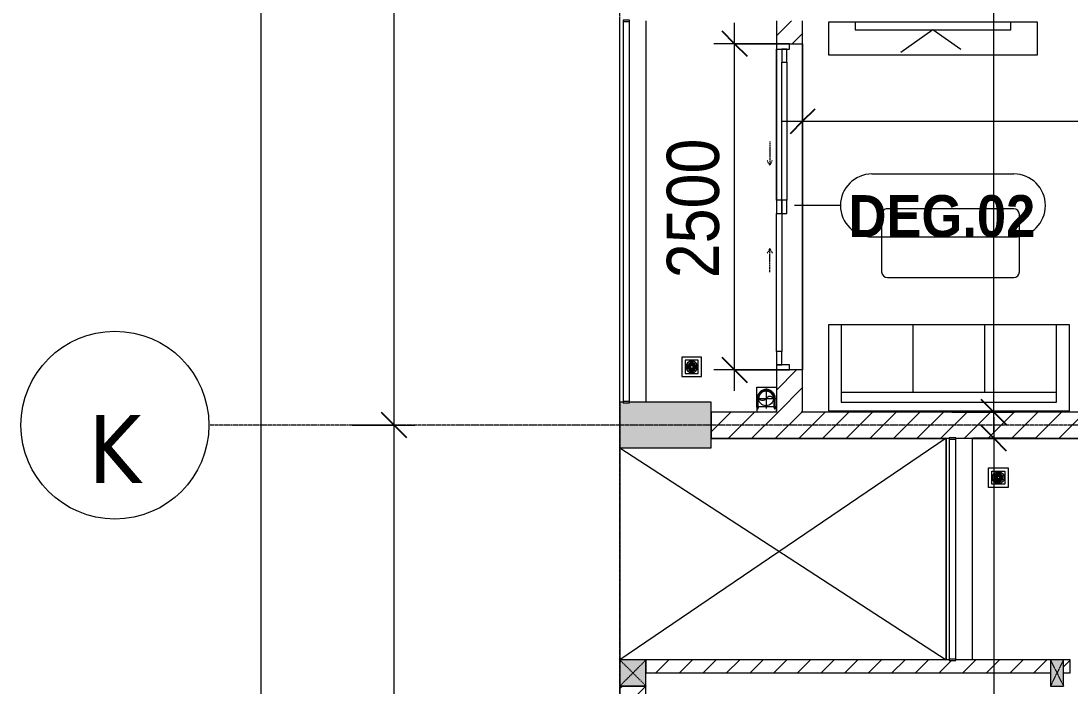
# Model space of a CAD drawing. Header units: millimetres. Extents: x 962 to 239635, y -15958 to 82755.
# Drawn here: x 90813 to 98853, y 59737 to 64835 of the extents above; entities that cross this region are included whole.
import ezdxf

# ---------------------------------------------------------------- set-up
doc = ezdxf.new("R2010")
doc.units = ezdxf.units.MM
for name, pattern in [('Dash', [6, 3, -3]), ('Grid Line', [22.225, 12.7, -3.175, 3.175, -3.175]), ('IMPORT-CENTER _2_', [40.64, 25.4, -5.08, 5.08, -5.08])]:
    doc.linetypes.add(name, pattern=pattern)
for name, color, linetype, lineweight in [('0-1', 7, 'Continuous', 5), ('A-ANNO-DIMS', 211, 'Continuous', 9), ('A-ANNO-DIMS-160', 211, 'Continuous', 9), ('A-DETL-THIN-1', 151, 'Continuous', 9), ('A-DOOR', 31, 'Continuous', 9), ('A-DOOR-FRAM', 31, 'Continuous', 9), ('A-DOOR-HDLN', 31, 'Dash', 9), ('A-DOOR-IDEN', 31, 'Continuous', 9), ('A-FLOR-1', 250, 'Continuous', 9), ('A-FLOR-2', 9, 'Continuous', 9), ('A-FLOR-HRAL', 11, 'Continuous', 9), ('A-FLOR-HRAL-1', 254, 'Continuous', 9), ('A-FLOR-HRAL-2', 9, 'Continuous', 9), ('A-WALL', 113, 'Continuous', 9), ('A-WALL-1', 253, 'Continuous', 18), ('A-WALL-2', 9, 'Continuous', 9), ('A-WALL-3', 113, 'Continuous', 18), ('A-WALL-PATT-1', 10, 'Continuous', 9), ('A-WALL-PATT-2', 111, 'Continuous', 9), ('G-IMPT', 8, 'Continuous', 9), ('G-IMPT-2', 8, 'IMPORT-CENTER _2_', 9), ('I-FURN', 30, 'Continuous', 9), ('I-FURN-1', 254, 'Continuous', 9), ('M-EQPM', 50, 'Continuous', 9), ('S-COLS', 52, 'Continuous', 9), ('S-COLS-1', 52, 'Continuous', 5), ('S-COLS-2', 7, 'Continuous', 18), ('S-COLS-3', 254, 'Continuous', 9), ('S-COLS-4', 253, 'Continuous', 18), ('S-COLS-5', 52, 'Dash', 9), ('S-COLS-6', 52, 'Continuous', 18), ('S-COLS-HDLN', 52, 'Dash', 9), ('S-COLS-HDLN-1', 9, 'Dash', 9), ('S-GRID-1', 1, 'Grid Line', 9), ('S-GRID-IDEN', 1, 'Continuous', 9)]:
    doc.layers.add(name, color=color, linetype=linetype, lineweight=lineweight)
doc.styles.add('Arial_B_6', font='arialbd_0.ttf', dxfattribs={"width": 0.9, "height": 320})
doc.styles.add('Tahoma_B', font='tahomabd_0.ttf', dxfattribs={"height": 520})
doc.styles.add('UTM Avo', font='UTM Avo.ttf', dxfattribs={"width": 0.9, "height": 400})
doc.dimstyles.new('1_Dim_chi_tiet_2_5', dxfattribs={"dimscale": 304.8, "dimtxt": 399.720379, "dimasz": 0.629921, "dimexe": 0.524934, "dimexo": 0.0625, "dimgap": 0.052493, "dimtad": 1, "dimdec": 0, "dimrnd": 5, "dimzin": 0, "dimdsep": 46, "dimtxsty": 'UTM Avo', "dimblk1": 'OBLIQUE', "dimblk2": 'OBLIQUE', "dimsah": 1, "dimcen": 0.09, "dimdle": 0.524934, "dimazin": 0, "dimtfac": 1, "dimtdec": 4, "dimtix": 1, "dimtmove": 0, "dimatfit": 3, "dimfxl": 1.049869, "dimfxlon": 1, "dimtvp": 1, "dimtolj": 1, "dimtzin": 0, "dimarcsym": 2})
doc.dimstyles.new('1_Dim_chi_tiet_2_5_1', dxfattribs={"dimscale": 304.8, "dimtxt": 399.720379, "dimasz": 0.629921, "dimexe": 0.524934, "dimexo": 0.0625, "dimgap": 0.052493, "dimtad": 1, "dimdec": 0, "dimrnd": 5, "dimzin": 0, "dimdsep": 46, "dimtxsty": 'UTM Avo', "dimblk1": 'OBLIQUE', "dimblk2": 'OBLIQUE', "dimsah": 1, "dimcen": 0.09, "dimdle": 0.524934, "dimazin": 0, "dimtfac": 1, "dimtdec": 4, "dimtix": 1, "dimtmove": 0, "dimatfit": 3, "dimfxl": 1.049869, "dimfxlon": 1, "dimtvp": 1, "dimtolj": 1, "dimtzin": 0, "dimarcsym": 2})
pattern_1 = [(45, (0, 0), (-90.50967, 90.50967), [])]
pattern_2 = [(45, (61750.9, 0), (-90.50967, 90.50967), [])]

# ---------------------------------------------------------------- blocks, each defined once
blk = doc.blocks.new('NCV_TKTC_KET CAU_rvt-1-TKCS_MB TẦNG 2')
at = {"layer": 'S-COLS-1'}
blk.add_hatch(color=256, dxfattribs=at).paths.add_polyline_path([(34352.6, 61561.9), (34352.6, 61911.9), (33727.6, 61911.9), (33727.6, 61906.9), (33677.6, 61906.9), (33677.6, 61911.9), (33652.6, 61911.9), (33652.6, 61561.9)])
at = {"layer": 'A-FLOR-1'}
for p, q in [((34352.6, 61561.9), (34352.6, 61635.3)), ((34352.6, 61635.3), (36152.6, 61635.3)), ((36152.5, 61635.3), (36152.5, 59936.9)), ((36352.6, 61635.3), (37552.6, 61635.3))]:
    blk.add_line(p, q, dxfattribs=at)
at = {"layer": 'S-COLS-2'}
for p, q in [((33652.6, 61911.9), (33652.6, 61561.9)), ((33677.6, 61911.9), (33652.6, 61911.9)), ((34352.6, 61911.9), (33727.6, 61911.9)), ((34352.6, 61561.9), (34352.6, 61911.9)), ((33652.6, 61561.9), (34352.6, 61561.9))]:
    blk.add_line(p, q, dxfattribs=at)
blk = doc.blocks.new('LOBBY_SOFA_1 - LOBBY_SOFA_1-901220-TKCS_MB TẦNG 2')
at = {"layer": 'I-FURN'}
for p, q in [((-2556, 0), (-2556, -660)), ((-708, 0), (-2556, 0)), ((-708, -660), (-708, 0)), ((-2457, -66), (-2457, -660)), ((-807, -66), (-2457, -66)), ((-807, -660), (-807, -66)), ((-807, -143), (-2457, -143)), ((-1907, -143), (-1907, -660)), ((-1357, -143), (-1357, -660)), ((-3128.2, -193.5), (-2688.2, -193.5)), ((-3128.2, -633.5), (-3128.2, -193.5)), ((-2688.2, -193.5), (-2688.2, -633.5)), ((-2915.4, -269), (-2915.4, -401)), ((-2915.4, -357), (-2981.4, -423)), ((-2849.4, -423), (-2915.4, -357)), ((-2937.4, -423), (-3069.4, -423)), ((-2981.4, -423), (-2915.4, -489)), ((-2915.4, -489), (-2849.4, -423)), ((-2915.4, -445), (-2915.4, -577)), ((-2893.4, -423), (-2761.4, -423)), ((-2688.2, -633.5), (-3128.2, -633.5)), ((-2556, -660), (-708, -660)), ((-1160.3, -1020.5), (-2128.3, -1020.5)), ((-2172.3, -1064.5), (-2172.3, -1504.5)), ((-1116.3, -1504.5), (-1116.3, -1064.5)), ((-2128.3, -1548.5), (-1160.3, -1548.5))]:
    blk.add_line(p, q, dxfattribs=at)
for radius in [154, 22]:
    blk.add_circle((-2915.4, -423), radius, dxfattribs=at)
for centre, start, end in [((-2128.3, -1064.5), 90, 180), ((-1160.3, -1064.5), 0, 90), ((-2128.3, -1504.5), 180, 270), ((-1160.3, -1504.5), 270, 0)]:
    blk.add_arc(centre, 44, start, end, dxfattribs=at)
at = {"layer": 'I-FURN-1'}
for p, q in [((-708, 0), (-2556, 0)), ((-2556, 0), (-2556, -660)), ((-708, -660), (-708, 0)), ((-2688.2, -193.5), (-3128.2, -193.5)), ((-3128.2, -193.5), (-3128.2, -633.5)), ((-2688.2, -633.5), (-2688.2, -193.5)), ((-3128.2, -633.5), (-2688.2, -633.5)), ((-2556, -660), (-708, -660)), ((-1160.3, -1020.5), (-2128.3, -1020.5)), ((-2172.3, -1064.5), (-2172.3, -1504.5)), ((-1116.3, -1504.5), (-1116.3, -1064.5)), ((-2128.3, -1548.5), (-1160.3, -1548.5))]:
    blk.add_line(p, q, dxfattribs=at)
for centre, start, end in [((-2128.3, -1064.5), 90, 180), ((-1160.3, -1064.5), 0, 90), ((-2128.3, -1504.5), 180, 270), ((-1160.3, -1504.5), 270, 0)]:
    blk.add_arc(centre, 44, start, end, dxfattribs=at)
blk = doc.blocks.new('RES_BAN AN - RES_BAN AN-901223-TKCS_MB TẦNG 2')
at = {"layer": 'I-FURN-1'}
for p, q in [((1600, 0), (0, 0)), ((0, 0), (0, -250)), ((1600, -250), (1600, 0)), ((0, -250), (1600, -250))]:
    blk.add_line(p, q, dxfattribs=at)
blk = doc.blocks.new('KE TIVI-2 - KE TIVI-2-885819-TKCS_MB TẦNG 2')
at = {"layer": 'I-FURN-1'}
for p, q in [((-595.6, 0), (-595.6, -60)), ((595.6, 0), (-595.6, 0)), ((-595.6, -60), (595.6, -60)), ((0, -60), (-245.7, -232.1)), ((213, -209.1), (0, -60)), ((595.6, -60), (595.6, 0))]:
    blk.add_line(p, q, dxfattribs=at)
blk = doc.blocks.new('Railing - 50 x 10mm-901205-TKCS_MB TẦNG 2')
at = {"layer": 'A-FLOR-HRAL-2'}
for p, q in [((25, 5), (-25, 5)), ((-25, 5), (-25, -5)), ((25, -5), (25, 5)), ((-25, -5), (25, -5))]:
    blk.add_line(p, q, dxfattribs=at)
blk = doc.blocks.new('Railing - Railing-1009616-TKCS_MB TẦNG 2')
at = {"layer": 'A-FLOR-HRAL-2'}
for p, q in [((13269.1, 52369.6), (13269.1, 50680.8)), ((13319.1, 50680.8), (13319.1, 52369.6))]:
    blk.add_line(p, q, dxfattribs=at)
for p in [(13294.1, 52374.6), (13294.1, 50675.8)]:
    blk.add_blockref('Railing - 50 x 10mm-901205-TKCS_MB TẦNG 2', p)
blk = doc.blocks.new('G1_SOF - BO TRU - 100x200-745959-TKCS_MB TẦNG 2')
at = {"layer": 'S-COLS'}
blk.add_hatch(color=256, dxfattribs=at).paths.add_polyline_path([(-50, 100), (-50, -100), (50, -100), (50, 100)])
at = {"layer": 'S-COLS-4'}
for p, q in [((50, 100), (-50, 100)), ((-50, 100), (-50, -100)), ((50, -100), (50, 100)), ((-50, -100), (50, -100))]:
    blk.add_line(p, q, dxfattribs=at)
at = {"layer": 'S-COLS-HDLN-1'}
for p, q in [((50, 100), (-50, -100)), ((-50, 100), (50, -100))]:
    blk.add_line(p, q, dxfattribs=at)
blk = doc.blocks.new('NCV_TKTC_TANG 2_rvt-1-TKCS_MB TẦNG 2')
at = {"layer": 'A-WALL-PATT-1'}
h = blk.add_hatch(dxfattribs=at)
h.set_pattern_fill('FP_1', color=256, style=0, pattern_type=2)
h.set_pattern_definition(pattern_1)
h.paths.add_polyline_path([(36952.6, 59836.9), (36952.6, 59936.9), (36227.6, 59936.9), (36227.6, 59931.5), (36177.6, 59931.5), (36177.6, 59936.9), (33852.6, 59936.9), (33852.6, 59836.9), (36769.3, 59836.9)])
h = blk.add_hatch(dxfattribs=at)
h.set_pattern_fill('FP_1', color=256, style=0, pattern_type=2)
h.set_pattern_definition(pattern_1)
h.paths.add_polyline_path([(38052.6, 59836.9), (38052.6, 59936.9), (38002.6, 59936.9), (38002.6, 59836.9)])
h.paths.add_polyline_path([(37052.6, 59836.9), (37102.6, 59836.9), (37102.6, 59936.9), (37052.6, 59936.2)])
at = {"layer": 'A-FLOR-2'}
for p, q in [((35052.6, 64660.3), (35052.6, 62160.3)), ((35052.6, 62160.3), (35052.6, 64660.3)), ((34852.6, 64620.3), (34852.6, 63460.3))]:
    blk.add_line(p, q, dxfattribs=at)
at = {"layer": 'A-WALL-1'}
for p, q in [((36177.6, 59936.9), (33852.6, 59936.9)), ((33852.6, 59936.9), (33852.6, 59836.9)), ((36952.6, 59936.9), (36227.6, 59936.9)), ((37102.6, 59936.9), (37052.6, 59936.9)), ((37102.6, 59836.9), (37102.6, 59936.9)), ((33852.6, 59836.9), (36952.6, 59836.9)), ((37052.6, 59836.9), (37102.6, 59836.9))]:
    blk.add_line(p, q, dxfattribs=at)
at = {"layer": 'A-WALL-2'}
for p, q in [((36152.6, 59936.9), (36152.6, 61636.9)), ((36352.6, 61636.9), (36352.6, 59936.9))]:
    blk.add_line(p, q, dxfattribs=at)
at = {"layer": 'A-FLOR-HRAL-1'}
blk.add_blockref('Railing - Railing-1009616-TKCS_MB TẦNG 2', (22908.5, 9260.7), dxfattribs=at)
at = {"layer": 'I-FURN-1'}
for name, p in [('RES_BAN AN - RES_BAN AN-901223-TKCS_MB TẦNG 2', (35252.2, 64826.9)), ('KE TIVI-2 - KE TIVI-2-885819-TKCS_MB TẦNG 2', (36052.2, 64826.9))]:
    blk.add_blockref(name, p, dxfattribs=at)
at = {"layer": 'I-FURN-1', "rotation": 180}
blk.add_blockref('LOBBY_SOFA_1 - LOBBY_SOFA_1-901220-TKCS_MB TẦNG 2', (34542.6, 61846.9), dxfattribs=at)
at = {"layer": 'S-COLS-3'}
blk.add_blockref('G1_SOF - BO TRU - 100x200-745959-TKCS_MB TẦNG 2', (37002.6, 59836.9), dxfattribs=at)
blk = doc.blocks.new('TKTC_XREF_251221_MB TANG 2-7 - TKTC_XREF_260130_MB TANG 2-5_dwg_$cc-4746808-TKCS_MB TẦNG 2')
at = {"layer": 'G-IMPT-2'}
for p, q in [((-0.673, 0), (0.673, 0)), ((0, -0.673), (0, 0.673))]:
    blk.add_line(p, q, dxfattribs=at)
at = {"layer": 'M-EQPM'}
blk.add_circle((0, 0), 0.5, dxfattribs=at)
for centre, radius, start, end in [((0, 0), 0.5, 90, 270), ((0.188, 0.25), 0.313, 126.8699, 233.1301), ((-0.188, -0.25), 0.313, 306.8699, 53.1301)]:
    blk.add_arc(centre, radius, start, end, dxfattribs=at)
blk = doc.blocks.new('TKTC_XREF_251221_MB TANG 2-7 - TKTC_XREF_260130_MB TANG 2-5_dwg_CUM U_DN100-4746796-TKCS_MB TẦNG 2')
at = {"layer": 'G-IMPT'}
blk.add_hatch(color=256, dxfattribs=at).paths.add_polyline_path([(0, 61), (0, 57), (14.8, 55.1), (28.5, 49.4), (40.3, 40.3), (49.4, 28.5), (55.1, 14.8), (57, 0), (55.1, -14.8), (49.4, -28.5), (40.3, -40.3), (28.5, -49.4), (14.8, -55.1), (0, -57), (0, -61), (15.8, -58.9), (30.5, -52.8), (43.1, -43.1), (52.8, -30.5), (58.9, -15.8), (61, 0), (58.9, 15.8), (52.8, 30.5), (43.1, 43.1), (30.5, 52.8), (15.8, 58.9)])
for p, q in [((-79.1, 66.6), (-79.1, 63.4)), ((-76.6, 66.6), (-76.6, 63.4)), ((-74.6, 66.6), (-74.6, 63.4)), ((-72.7, 69.3), (-72.7, 60.7)), ((-66.9, 67.9), (-71.7, 67.9)), ((-66.9, 62.1), (-71.7, 62.1)), ((-65, 69), (0, 69)), ((-79.1, -63.4), (-79.1, -66.6)), ((-76.6, -63.4), (-76.6, -66.6)), ((-74.6, -63.4), (-74.6, -66.6)), ((-72.7, -60.7), (-72.7, -69.3)), ((-66.9, -62.1), (-71.7, -62.1)), ((-66.9, -67.9), (-71.7, -67.9)), ((-65, -69), (0, -69))]:
    blk.add_line(p, q, dxfattribs=at)
at = {"layer": 'G-IMPT', "flags": 128}
for points in [[(-72.7, 67.6), (-78.1, 67.6), (-78.1, 62.4), (-72.7, 62.4)], [(-71.7, 59.2), (-66.9, 59.2), (-66.9, 70.8), (-71.7, 70.8)], [(-66.9, 70.8), (-66.9, 72.7), (-65, 72.7), (-65, 57.3), (-66.9, 57.3), (-66.9, 59.2)], [(-65, 61), (0, 61), (0, 57)], [(-72.7, -62.4), (-78.1, -62.4), (-78.1, -67.6), (-72.7, -67.6)], [(-71.7, -70.8), (-66.9, -70.8), (-66.9, -59.2), (-71.7, -59.2)], [(-66.9, -59.2), (-66.9, -57.3), (-65, -57.3), (-65, -72.7), (-66.9, -72.7), (-66.9, -70.8)], [(-65, -61), (0, -61), (0, -57)]]:
    blk.add_lwpolyline(points, dxfattribs=at)
at = {"layer": 'G-IMPT'}
for centre, radius, start, end in [((-78.1, 66.6), 0.96, 90, 180), ((-78.1, 63.4), 0.96, 180, 270), ((-71.1, 69.3), 1.56, 112.61986, 247.38014), ((-67.9, 65), 4.8, 143.1301, 216.8699), ((-71.1, 60.7), 1.56, 112.61986, 247.38014), ((0, 0), 69, 270, 90), ((0, 0), 61, 270, 90), ((0, 0), 57, 270, 90), ((-78.1, -63.4), 0.96, 90, 180), ((-78.1, -66.6), 0.96, 180, 270), ((-71.1, -60.7), 1.56, 112.61986, 247.38014), ((-67.9, -65), 4.8, 143.1301, 216.8699), ((-71.1, -69.3), 1.56, 112.61986, 247.38014)]:
    blk.add_arc(centre, radius, start, end, dxfattribs=at)
blk = doc.blocks.new('TKTC_XREF_251221_MB TANG 2-7 - TKTC_XREF_260130_MB TANG 2-5_dwg_THU NUOC - THU NUOC-444531-TKCS_MB TẦNG 1-4746810-TKCS_MB TẦNG 2')
at = {"layer": 'G-IMPT'}
for p, q in [((-23.3, 10.8), (40.9, 10.8)), ((40.9, 4.8), (-23.3, 4.8)), ((-11, 23.3), (28.5, 23.3)), ((28.5, 17.3), (-11, 17.3)), ((-1.1, 35.6), (18.5, 35.6)), ((18.5, 29.6), (-1.1, 29.6)), ((-23.3, -13.6), (40.9, -13.6)), ((40.9, -19.6), (-23.3, -19.6)), ((-11, -26.1), (28.5, -26.1)), ((28.5, -32.1), (-11, -32.1)), ((-1.1, -38.5), (18.5, -38.5)), ((18.5, -44.5), (-1.1, -44.5))]:
    blk.add_line(p, q, dxfattribs=at)
at = {"layer": 'G-IMPT', "flags": 128}
for points in [[(83.7, -79.4), (83.7, 70.6), (-66.3, 70.6), (-66.3, -79.4)], [(58.7, -54.4), (58.7, 45.6), (-41.3, 45.6), (-41.3, -54.4)]]:
    blk.add_lwpolyline(points, close=True, dxfattribs=at)
for points in [[(-23.3, -1.2), (0.7, -1.2), (0.7, -7.2), (-23.3, -7.2)], [(40.9, -7.2), (16.7, -7.2), (16.7, -1.2), (40.9, -1.2)]]:
    blk.add_lwpolyline(points, dxfattribs=at)
at = {"layer": 'G-IMPT'}
for centre, radius, start, end in [((8.7, -4.4), 45, 360, 180), ((8.7, -4.4), 45, 360, 180), ((-23.3, 7.8), 3, 90, 270), ((-11, 20.3), 3, 90, 270), ((-1.1, 32.6), 3, 90, 270), ((18.5, 32.6), 3, 270, 90), ((28.5, 20.3), 3, 270, 90), ((40.9, 7.8), 3, 270, 90), ((8.7, -4.4), 45, 180, 360), ((8.7, -4.4), 45, 180, 360), ((-23.3, -4.2), 3, 90, 270), ((-23.3, -16.6), 3, 90, 270), ((-11, -29.1), 3, 90, 270), ((-1.1, -41.5), 3, 90, 270), ((18.5, -41.5), 3, 270, 90), ((28.5, -29.1), 3, 270, 90), ((40.9, -4.2), 3, 270, 90), ((40.9, -16.6), 3, 270, 90)]:
    blk.add_arc(centre, radius, start, end, dxfattribs=at)
blk = doc.blocks.new('TKTC_XREF_251221_MB TANG 2-7 - TKTC_XREF_260130_MB TANG 2-5_dwg_THU NUOC - THU NUOC-444531-TKCS_MB TẦNG 1-4746804-TKCS_MB TẦNG 2')
at = {"layer": 'G-IMPT'}
for p, q in [((-23.3, 10.8), (40.9, 10.8)), ((40.9, 4.8), (-23.3, 4.8)), ((-11, 23.3), (28.5, 23.3)), ((28.5, 17.3), (-11, 17.3)), ((-1.1, 35.6), (18.5, 35.6)), ((18.5, 29.6), (-1.1, 29.6)), ((-23.3, -13.6), (40.9, -13.6)), ((40.9, -19.6), (-23.3, -19.6)), ((-11, -26.1), (28.5, -26.1)), ((28.5, -32.1), (-11, -32.1)), ((-1.1, -38.5), (18.5, -38.5)), ((18.5, -44.5), (-1.1, -44.5))]:
    blk.add_line(p, q, dxfattribs=at)
at = {"layer": 'G-IMPT', "flags": 128}
for points in [[(83.7, -79.4), (83.7, 70.6), (-66.3, 70.6), (-66.3, -79.4)], [(58.7, -54.4), (58.7, 45.6), (-41.3, 45.6), (-41.3, -54.4)]]:
    blk.add_lwpolyline(points, close=True, dxfattribs=at)
for points in [[(-23.3, -1.2), (0.7, -1.2), (0.7, -7.2), (-23.3, -7.2)], [(40.9, -7.2), (16.7, -7.2), (16.7, -1.2), (40.9, -1.2)]]:
    blk.add_lwpolyline(points, dxfattribs=at)
at = {"layer": 'G-IMPT'}
for centre, radius, start, end in [((8.7, -4.4), 45, 360, 180), ((8.7, -4.4), 45, 360, 180), ((-23.3, 7.8), 3, 90, 270), ((-11, 20.3), 3, 90, 270), ((-1.1, 32.6), 3, 90, 270), ((18.5, 32.6), 3, 270, 90), ((28.5, 20.3), 3, 270, 90), ((40.9, 7.8), 3, 270, 90), ((8.7, -4.4), 45, 180, 360), ((8.7, -4.4), 45, 180, 360), ((-23.3, -4.2), 3, 90, 270), ((-23.3, -16.6), 3, 90, 270), ((-11, -29.1), 3, 90, 270), ((-1.1, -41.5), 3, 90, 270), ((18.5, -41.5), 3, 270, 90), ((28.5, -29.1), 3, 270, 90), ((40.9, -4.2), 3, 270, 90), ((40.9, -16.6), 3, 270, 90)]:
    blk.add_arc(centre, radius, start, end, dxfattribs=at)
blk = doc.blocks.new('TKTC_XREF_251221_MB TANG 2-7 - TKTC_XREF_251221_MB TANG 2-7-2039446-TKCS_MB TẦNG 2')
at = {"layer": 'M-EQPM'}
for p, q in [((1049.5, 44789.8), (1199.8, 44789.8)), ((1049.5, 44640.1), (1049.5, 44789.8)), ((1199.8, 44789.8), (1199.8, 44640.1)), ((1049.2, 44640), (1049.5, 44600)), ((1199.7, 44640), (1049.2, 44640)), ((1199.8, 44640.1), (1049.5, 44640.1)), ((1199.9, 44600), (1199.7, 44640)), ((0, 44325), (0, 42700))]:
    blk.add_line(p, q, dxfattribs=at)
blk.add_blockref('TKTC_XREF_251221_MB TANG 2-7 - TKTC_XREF_260130_MB TANG 2-5_dwg_THU NUOC - THU NUOC-444531-TKCS_MB TẦNG 1-4746804-TKCS_MB TẦNG 2', (542.3, 44951.2))
for name, p, xscale, yscale, zscale, rotation in [('TKTC_XREF_251221_MB TANG 2-7 - TKTC_XREF_260130_MB TANG 2-5_dwg_$cc-4746808-TKCS_MB TẦNG 2', (1121, 44705), 113.7150000000073, 113.7150000000073, 113.7150000000073, 269.9990086637467), ('TKTC_XREF_251221_MB TANG 2-7 - TKTC_XREF_260130_MB TANG 2-5_dwg_CUM U_DN100-4746796-TKCS_MB TẦNG 2', (1121.9, 44705), 0.9975000000000007, 0.9975000000000007, 0.9975000000000007, 90.00099133829464)]:
    blk.add_blockref(name, p, dxfattribs=dict(xscale=xscale, yscale=yscale, zscale=zscale, rotation=rotation))
at = {"extrusion": (0, 0, -1), "zscale": -1, "rotation": 180}
blk.add_blockref('TKTC_XREF_251221_MB TANG 2-7 - TKTC_XREF_260130_MB TANG 2-5_dwg_THU NUOC - THU NUOC-444531-TKCS_MB TẦNG 1-4746810-TKCS_MB TẦNG 2', (-2892.4, 44092.3), dxfattribs=at)
blk = doc.blocks.new('Railing - 50 x 10mm-1251311-TKCS_MB TẦNG 2')
at = {"layer": 'A-FLOR-HRAL'}
for p, q in [((25, 5), (-25, 5)), ((-25, 5), (-25, -5)), ((25, -5), (25, 5)), ((-25, -5), (25, -5))]:
    blk.add_line(p, q, dxfattribs=at)
blk = doc.blocks.new('Railing - Railing-3231095-TKCS_MB TẦNG 2')
at = {"layer": 'A-FLOR-HRAL'}
for p, q in [((33677.6, 64831.3), (33677.6, 61916.9)), ((33727.6, 61916.9), (33727.6, 64831.3))]:
    blk.add_line(p, q, dxfattribs=at)
for p in [(33702.6, 64836.3), (33702.6, 61911.9)]:
    blk.add_blockref('Railing - 50 x 10mm-1251311-TKCS_MB TẦNG 2', p)
blk = doc.blocks.new('DEG_02-DEG_03 - DEG_02-2500x2400mm-CỬA ĐI 02 CÁNH TRƯỢT-625766-TKCS_MB TẦNG 2')
at = {"layer": 'A-DOOR'}
for p, q in [((-1110, 100), (-1210, 100)), ((-1210, 100), (-1210, 60)), ((-1110, 60), (-1110, 100)), ((-1110, 100), (-50, 100)), ((50, 100), (-50, 100)), ((-50, 100), (-50, 60)), ((50, 60), (50, 100)), ((-1210, 60), (-1110, 60)), ((-50, 60), (-1110, 60)), ((50, 60), (-50, 60)), ((-50, 60), (-50, 20)), ((-50, 60), (50, 60)), ((-50, 20), (50, 20)), ((50, 20), (50, 60)), ((50, 60), (1110, 60)), ((1110, 20), (50, 20)), ((1210, 60), (1110, 60)), ((1110, 60), (1110, 20)), ((1110, 20), (1210, 20)), ((1210, 20), (1210, 60))]:
    blk.add_line(p, q, dxfattribs=at)
at = {"layer": 'A-DOOR-FRAM'}
for p, q in [((-1210, 100), (-1250, 100)), ((-1250, 100), (-1250, 0)), ((-1210, 0), (-1210, 100)), ((1250, 100), (1210, 100)), ((1210, 100), (1210, 0)), ((1250, 0), (1250, 100)), ((-1250, 0), (-1210, 0)), ((1210, 0), (1250, 0))]:
    blk.add_line(p, q, dxfattribs=at)
at = {"layer": 'A-DOOR-HDLN'}
for p, q in [((-320.4, 151.1), (-355, 171.1)), ((320.4, 151.1), (355, 171.1)), ((-500.4, 151.1), (-320.4, 151.1)), ((-320.4, 151.1), (-355, 131.1)), ((320.4, 151.1), (355, 131.1)), ((500.4, 151.1), (320.4, 151.1))]:
    blk.add_line(p, q, dxfattribs=at)
blk = doc.blocks.new('G1_SOF - BO TRU - 200x200-3052400-TKCS_MB TẦNG 2')
at = {"layer": 'S-COLS-HDLN'}
for p, q in [((-100, 100), (100, -100)), ((100, 100), (-100, -100))]:
    blk.add_line(p, q, dxfattribs=at)
blk = doc.blocks.new('Grid - M_Grid Head - Circle-353313-TKCS_MB TẦNG 2')
at = {"layer": 'S-GRID-IDEN'}
blk.add_circle((0, 0), 4.5, dxfattribs=at)
blk = doc.blocks.new('DIMBLOCK2-TKCS_MB TẦNG 2')
at = {"layer": 'A-ANNO-DIMS-160'}
for p, q in [((92653.9, 17076.9), (92653.9, 78396.9)), ((92333.9, 78236.9), (92813.9, 78236.9)), ((92653.9, 78236.9), (92333.9, 78236.9)), ((92333.9, 17236.9), (92813.9, 17236.9)), ((92653.9, 17236.9), (92333.9, 17236.9))]:
    blk.add_line(p, q, dxfattribs=at)
at = {"layer": 'A-ANNO-DIMS-160', "lineweight": 25}
for p, q in [((92653.9, 78236.9), (92557.9, 78332.9)), ((92653.9, 78236.9), (92749.9, 78140.9)), ((92653.9, 17236.9), (92557.9, 17332.9)), ((92653.9, 17236.9), (92749.9, 17140.9))]:
    blk.add_line(p, q, dxfattribs=at)
at = {"layer": 'A-ANNO-DIMS-160', "color": 0, "insert": (92134.3, 47052.2), "char_height": 400, "width": 1643.295, "attachment_point": 1, "rotation": 90, "line_spacing_factor": 1.110334, "style": 'UTM Avo'}
blk.add_mtext('61000', dxfattribs=at)
blk = doc.blocks.new('_Oblique')
at = {"color": 0, "linetype": 'ByBlock', "lineweight": -2}
blk.add_line((-0.5, -0.5), (0.5, 0.5), dxfattribs=at)
blk = doc.blocks.new('DIMBLOCK8-TKCS_MB TẦNG 2')
at = {"layer": 'A-ANNO-DIMS-160', "lineweight": 25}
for p, q in [((93672.6, 61736.9), (93576.6, 61832.9)), ((93672.6, 61736.9), (93768.6, 61640.9)), ((93672.6, 53536.9), (93576.6, 53632.9)), ((93672.6, 53536.9), (93768.6, 53440.9))]:
    blk.add_line(p, q, dxfattribs=at)
at = {"layer": 'A-ANNO-DIMS-160'}
for p, q in [((93352.6, 61736.9), (93832.6, 61736.9)), ((93672.6, 61736.9), (93352.6, 61736.9)), ((93672.6, 53536.9), (93672.6, 61736.9)), ((93352.6, 53536.9), (93832.6, 53536.9)), ((93672.6, 53536.9), (93352.6, 53536.9))]:
    blk.add_line(p, q, dxfattribs=at)
at = {"layer": 'A-ANNO-DIMS-160', "color": 0, "insert": (93153, 57089.2), "char_height": 400, "width": 1314.636, "attachment_point": 1, "rotation": 90, "line_spacing_factor": 1.110334, "style": 'UTM Avo'}
blk.add_mtext('8200', dxfattribs=at)
blk = doc.blocks.new('DIMBLOCK9-TKCS_MB TẦNG 2')
at = {"layer": 'A-ANNO-DIMS-160', "lineweight": 25}
for p, q in [((93672.6, 69936.9), (93576.6, 70032.9)), ((93672.6, 69936.9), (93768.6, 69840.9)), ((93672.6, 61736.9), (93576.6, 61832.9)), ((93672.6, 61736.9), (93768.6, 61640.9))]:
    blk.add_line(p, q, dxfattribs=at)
at = {"layer": 'A-ANNO-DIMS-160'}
for p, q in [((93352.6, 69936.9), (93832.6, 69936.9)), ((93672.6, 69936.9), (93352.6, 69936.9)), ((93672.6, 61736.9), (93672.6, 69936.9)), ((93352.6, 61736.9), (93832.6, 61736.9)), ((93672.6, 61736.9), (93352.6, 61736.9))]:
    blk.add_line(p, q, dxfattribs=at)
at = {"layer": 'A-ANNO-DIMS-160', "color": 0, "insert": (93153, 65289.2), "char_height": 400, "width": 1314.636, "attachment_point": 1, "rotation": 90, "line_spacing_factor": 1.110334, "style": 'UTM Avo'}
blk.add_mtext('8200', dxfattribs=at)
blk = doc.blocks.new('DIMBLOCK174-TKCS_MB TẦNG 2')
at = {"layer": 'A-ANNO-DIMS-160'}
for p, q in [((96282.6, 62000.3), (96282.6, 64820.3)), ((96602.6, 64660.3), (96122.6, 64660.3)), ((96282.6, 64660.3), (96602.6, 64660.3)), ((96602.6, 62160.3), (96122.6, 62160.3)), ((96282.6, 62160.3), (96602.6, 62160.3))]:
    blk.add_line(p, q, dxfattribs=at)
at = {"layer": 'A-ANNO-DIMS-160', "lineweight": 25}
for p, q in [((96282.6, 64660.3), (96186.6, 64756.3)), ((96282.6, 64660.3), (96378.6, 64564.3)), ((96282.6, 62160.3), (96186.6, 62256.3)), ((96282.6, 62160.3), (96378.6, 62064.3))]:
    blk.add_line(p, q, dxfattribs=at)
at = {"layer": 'A-ANNO-DIMS-160', "color": 0, "insert": (95763, 62862.5), "char_height": 400, "width": 1314.636, "attachment_point": 1, "rotation": 90, "line_spacing_factor": 1.110334, "style": 'UTM Avo'}
blk.add_mtext('2500', dxfattribs=at)
blk = doc.blocks.new('STN_Door Tag - STN_Door Tag-1788670-TKCS_MB TẦNG 2')
at = {"layer": 'A-DOOR-IDEN'}
for p, q in [((-3.37, 1.495), (3.431, 1.495)), ((-3.37, -1.524), (3.431, -1.524))]:
    blk.add_line(p, q, dxfattribs=at)
for centre, start, end in [((-3.37, -0.015), 90, 270), ((3.431, -0.015), 270, 90)]:
    blk.add_arc(centre, 1.509, start, end, dxfattribs=at)
blk = doc.blocks.new('DIMBLOCK256-TKCS_MB TẦNG 2')
at = {"layer": 'A-ANNO-DIMS-160'}
for p, q in [((98268.3, 61796.9), (98268.3, 53476.9)), ((98588.3, 61636.9), (98108.3, 61636.9)), ((98268.3, 61636.9), (98588.3, 61636.9)), ((98588.3, 53636.9), (98108.3, 53636.9)), ((98268.3, 53636.9), (98588.3, 53636.9))]:
    blk.add_line(p, q, dxfattribs=at)
at = {"layer": 'A-ANNO-DIMS-160', "lineweight": 25}
for p, q in [((98268.3, 61636.9), (98172.3, 61732.9)), ((98268.3, 61636.9), (98364.3, 61540.9)), ((98268.3, 53636.9), (98172.3, 53732.9)), ((98268.3, 53636.9), (98364.3, 53540.9))]:
    blk.add_line(p, q, dxfattribs=at)
at = {"layer": 'A-ANNO-DIMS-160', "color": 0, "insert": (97748.6, 57089.2), "char_height": 400, "width": 1314.636, "attachment_point": 1, "rotation": 90, "line_spacing_factor": 1.110334, "style": 'UTM Avo'}
blk.add_mtext('8000', dxfattribs=at)
blk = doc.blocks.new('DIMBLOCK258-TKCS_MB TẦNG 2')
at = {"layer": 'A-ANNO-DIMS-160'}
for p, q in [((96803.5, 64386.7), (96803.5, 63906.7)), ((96803.5, 64066.7), (96803.5, 64386.7)), ((103603.5, 64386.7), (103603.5, 63906.7)), ((103603.5, 64066.7), (103603.5, 64386.7)), ((96643.5, 64066.7), (103763.5, 64066.7))]:
    blk.add_line(p, q, dxfattribs=at)
at = {"layer": 'A-ANNO-DIMS-160', "lineweight": 25}
for p, q in [((96803.5, 64066.7), (96899.5, 64162.7)), ((103603.5, 64066.7), (103699.5, 64162.7)), ((96803.5, 64066.7), (96707.5, 63970.7)), ((103603.5, 64066.7), (103507.5, 63970.7))]:
    blk.add_line(p, q, dxfattribs=at)
at = {"layer": 'A-ANNO-DIMS-160', "color": 0, "insert": (99655.7, 64586.3), "char_height": 400, "width": 1314.636, "attachment_point": 1, "line_spacing_factor": 1.110334, "style": 'UTM Avo'}
blk.add_mtext('6800', dxfattribs=at)
blk = doc.blocks.new('DIMBLOCK259-TKCS_MB TẦNG 2')
at = {"layer": 'A-ANNO-DIMS-160'}
for p, q in [((98268.3, 61676.9), (98268.3, 69996.9)), ((97948.3, 69836.9), (98428.3, 69836.9)), ((98268.3, 69836.9), (97948.3, 69836.9)), ((97948.3, 61836.9), (98428.3, 61836.9)), ((98268.3, 61836.9), (97948.3, 61836.9))]:
    blk.add_line(p, q, dxfattribs=at)
at = {"layer": 'A-ANNO-DIMS-160', "lineweight": 25}
for p, q in [((98268.3, 69836.9), (98172.3, 69932.9)), ((98268.3, 69836.9), (98364.3, 69740.9)), ((98268.3, 61836.9), (98172.3, 61932.9)), ((98268.3, 61836.9), (98364.3, 61740.9))]:
    blk.add_line(p, q, dxfattribs=at)
at = {"layer": 'A-ANNO-DIMS-160', "color": 0, "insert": (97748.6, 65289.2), "char_height": 400, "width": 1314.636, "attachment_point": 1, "rotation": 90, "line_spacing_factor": 1.110334, "style": 'UTM Avo'}
blk.add_mtext('8000', dxfattribs=at)

msp = doc.modelspace()

# ---------------------------------------------------------------- hatches: boundary and pattern name
at = {"layer": 'A-WALL-PATT-2'}
h = msp.add_hatch(dxfattribs=at)
h.set_pattern_fill('FP_1', color=256, style=0, pattern_type=2)
h.set_pattern_definition(pattern_2)
h.paths.add_polyline_path([(96803.5, 61836.9), (96803.5, 62160.3), (96603.5, 62160.3), (96603.5, 61836.9)])
h.paths.add_polyline_path([(96603.5, 64660.3), (96803.5, 64660.3), (96803.5, 64836.9), (96603.5, 64836.9)])
h = msp.add_hatch(dxfattribs=at)
h.set_pattern_fill('FP_1', color=256, style=0, pattern_type=2)
h.set_pattern_definition(pattern_2)
h.paths.add_polyline_path([(98520.2, 61636.9), (99303.5, 61636.9), (99303.5, 61836.9), (96103.5, 61836.9), (96103.5, 61636.9), (97928.5, 61636.9), (97928.5, 61640.3), (97978.5, 61640.3), (97978.5, 61636.9)])
h = msp.add_hatch(dxfattribs=at)
h.set_pattern_fill('FP_1', color=256, style=0, pattern_type=2)
h.set_pattern_definition(pattern_2)
h.paths.add_polyline_path([(95603.5, 56835.3), (95603.5, 57835.3), (95403.5, 57835.3), (95403.5, 56835.3)])
h.paths.add_polyline_path([(95603.5, 59235.3), (95603.5, 59736.9), (95403.5, 59736.9), (95403.5, 59235.3)])
at = {"layer": 'S-COLS-1'}
msp.add_hatch(color=256, dxfattribs=at).paths.add_polyline_path([(95603.5, 59736.9), (95603.5, 59936.9), (95403.5, 59936.9), (95403.5, 59736.9)])

# ---------------------------------------------------------------- linework, layer by layer
at = {"layer": 'A-DETL-THIN-1'}
for p, q in [((97903.5, 61636.9), (95403.5, 59936.9)), ((95403.5, 61561.6), (97903.5, 59936.9))]:
    msp.add_line(p, q, dxfattribs=at)
at = {"layer": 'A-DOOR-IDEN'}
msp.add_line((96743, 63422.6), (97094.2, 63422.6), dxfattribs=at)
at = {"layer": 'A-WALL'}
for p, q in [((95403.5, 61911.9), (95403.5, 64835.3)), ((95603.5, 64835.3), (95603.5, 61911.9)), ((96803.5, 64660.3), (96803.5, 62160.3)), ((96603.5, 63460.3), (96603.5, 64620.3)), ((95603.5, 59736.9), (95403.5, 59736.9))]:
    msp.add_line(p, q, dxfattribs=at)
at = {"layer": 'A-WALL-3'}
for p, q in [((96603.5, 64836.9), (96603.5, 64660.3)), ((96803.5, 64660.3), (96803.5, 64836.9)), ((96603.5, 64660.3), (96803.5, 64660.3)), ((96803.5, 62160.3), (96603.5, 62160.3)), ((96603.5, 62160.3), (96603.5, 61836.9)), ((96803.5, 61836.9), (96803.5, 62160.3)), ((96603.5, 61836.9), (96103.5, 61836.9)), ((96103.5, 61836.9), (96103.5, 61636.9)), ((99303.5, 61836.9), (96803.5, 61836.9)), ((96103.5, 61636.9), (97928.5, 61636.9)), ((97978.5, 61636.9), (99303.5, 61636.9)), ((95403.5, 59736.9), (95403.5, 59235.3)), ((95603.5, 59235.3), (95603.5, 59736.9))]:
    msp.add_line(p, q, dxfattribs=at)
at = {"layer": 'S-COLS'}
msp.add_line((95403.5, 59736.9), (95603.5, 59736.9), dxfattribs=at)
at = {"layer": 'S-COLS-6'}
for p, q in [((95603.5, 59936.9), (95403.5, 59936.9)), ((95403.5, 59936.9), (95403.5, 59736.9)), ((95603.5, 59736.9), (95603.5, 59936.9))]:
    msp.add_line(p, q, dxfattribs=at)
at = {"layer": 'S-GRID-1'}
for p, q in [((95403.5, 19351.6), (95403.5, 76542.3)), ((96253.4, 61736.9), (92253.4, 61736.9)), ((189415.6, 61736.9), (96253.4, 61736.9))]:
    msp.add_line(p, q, dxfattribs=at)

# ---------------------------------------------------------------- block references
at = {"layer": '0-1'}
for name in ['NCV_TKTC_KET CAU_rvt-1-TKCS_MB TẦNG 2', 'NCV_TKTC_TANG 2_rvt-1-TKCS_MB TẦNG 2']:
    msp.add_blockref(name, (61750.9, 0), dxfattribs=at)
at = {"layer": 'A-DOOR', "rotation": 89.9999999999999}
msp.add_blockref('DEG_02-DEG_03 - DEG_02-2500x2400mm-CỬA ĐI 02 CÁNH TRƯỢT-625766-TKCS_MB TẦNG 2', (96703.5, 63410.3), dxfattribs=at)
at = {"layer": 'A-DOOR-IDEN', "xscale": 159.9999999999999, "yscale": 159.9999999999999, "zscale": 159.9999999999999}
msp.add_blockref('STN_Door Tag - STN_Door Tag-1788670-TKCS_MB TẦNG 2', (97874.9, 63423.3), dxfattribs=at)
at = {"layer": 'A-FLOR-HRAL'}
msp.add_blockref('Railing - Railing-3231095-TKCS_MB TẦNG 2', (61750.9, 0), dxfattribs=at)
at = {"layer": 'M-EQPM'}
msp.add_blockref('TKTC_XREF_251221_MB TANG 2-7 - TKTC_XREF_251221_MB TANG 2-7-2039446-TKCS_MB TẦNG 2', (95403.5, 17236.9), dxfattribs=at)
at = {"layer": 'S-COLS-5'}
msp.add_blockref('G1_SOF - BO TRU - 200x200-3052400-TKCS_MB TẦNG 2', (95503.5, 59836.9), dxfattribs=at)
at = {"layer": 'S-GRID-IDEN', "xscale": 159.9999999999999, "yscale": 159.9999999999999, "zscale": 159.9999999999999, "rotation": 89.99999999999982}
msp.add_blockref('Grid - M_Grid Head - Circle-353313-TKCS_MB TẦNG 2', (91533.4, 61736.9), dxfattribs=at)

# ---------------------------------------------------------------- texts
at = {"layer": 'A-DOOR-IDEN', "insert": (97871.7, 63337.9), "char_height": 320, "width": 1467.36, "attachment_point": 5, "line_spacing_factor": 0.936439, "style": 'Arial_B_6'}
msp.add_mtext('\\pt7.2,14.4,21.6,28.8,36,43.2,50.4,57.6,64.8,72,79.2,86.4,93.6,100.8,108,115.2,122.4,129.6,136.8,144,151.2,158.4,165.6,172.8,180,187.2,194.4,201.6,208.8,216,223.2,230.4;DEG.02', dxfattribs=at)

# ---------------------------------------------------------------- dimensions: what is measured, and where the dimension line sits
at = {"layer": 'A-ANNO-DIMS'}
for base, p1, p2, dimstyle, override, picture, middle in [((92653.9, 78236.9), (92333.9, 17236.9), (92333.9, 78236.9), '1_Dim_chi_tiet_2_5', {"dimpost": '<>', "dimfxl": 61000}, 'DIMBLOCK2-TKCS_MB TẦNG 2', (92430.9, 47736.9)), ((93672.6, 69936.9), (93352.6, 61736.9), (93352.6, 69936.9), '1_Dim_chi_tiet_2_5', {"dimpost": '<>', "dimfxl": 8200}, 'DIMBLOCK9-TKCS_MB TẦNG 2', (93449.6, 65836.9)), ((98268.3, 69836.9), (97948.3, 61836.9), (97948.3, 69836.9), '1_Dim_chi_tiet_2_5_1', {"dimpost": '<>', "dimfxl": 8000}, 'DIMBLOCK259-TKCS_MB TẦNG 2', (98045.3, 65836.9)), ((96282.6, 64660.3), (96602.6, 62160.3), (96602.6, 64660.3), '1_Dim_chi_tiet_2_5', {"dimpost": '<>', "dimfxl": 2500}, 'DIMBLOCK174-TKCS_MB TẦNG 2', (96059.7, 63410.3)), ((93672.6, 61736.9), (93352.6, 53536.9), (93352.6, 61736.9), '1_Dim_chi_tiet_2_5', {"dimpost": '<>', "dimfxl": 8200}, 'DIMBLOCK8-TKCS_MB TẦNG 2', (93449.6, 57636.9)), ((98268.3, 53636.9), (98588.3, 61636.9), (98588.3, 53636.9), '1_Dim_chi_tiet_2_5_1', {"dimpost": '<>', "dimfxl": 8000}, 'DIMBLOCK256-TKCS_MB TẦNG 2', (98045.3, 57636.9))]:
    dim = msp.add_linear_dim(base=base, p1=p1, p2=p2, angle=90, dimstyle=dimstyle, override=override, dxfattribs=at)
    dim.commit()
    dim.dimension.update_dxf_attribs({"geometry": picture, "text_midpoint": middle})
dim = msp.add_linear_dim(base=(103603.5, 64066.7), p1=(96803.5, 64386.7), p2=(103603.5, 64386.7), dimstyle='1_Dim_chi_tiet_2_5_1', override={"dimpost": '<>', "dimfxl": 6800.071331}, dxfattribs=at)
dim.commit()
dim.dimension.update_dxf_attribs({"geometry": 'DIMBLOCK258-TKCS_MB TẦNG 2', "text_midpoint": (100203.5, 64289.7)})

# ---------------------------------------------------------------- next in the draw order: texts
at = {"layer": 'S-GRID-IDEN', "insert": (91531.9, 61553.6), "char_height": 520, "width": 508.8, "attachment_point": 5, "line_spacing_factor": 0.996129, "style": 'Tahoma_B', "bg_fill": 3, "box_fill_scale": 1.25, "bg_fill_color": 256, "bg_fill_true_color": 13158600, "bg_fill_transparency": 0}
msp.add_mtext('\\pt2031.9988,4063.9976,6096.0016,8128.0004,10159.9992,12191.998,14224.002,16256.0008,18287.9996,20319.9984,22352.0024,24384.0012,26416,28447.9988,30479.9976,32512.0016,34544.0004,36575.9992,38607.998,40640.002,42672.0008,44703.9996,46735.9984,48768.0024,50800.0012,52832,54863.9988,56895.9976,58928.0016,60960.0004,62991.9992,65023.998;K', dxfattribs=at)

doc.saveas('drawing.dxf')
